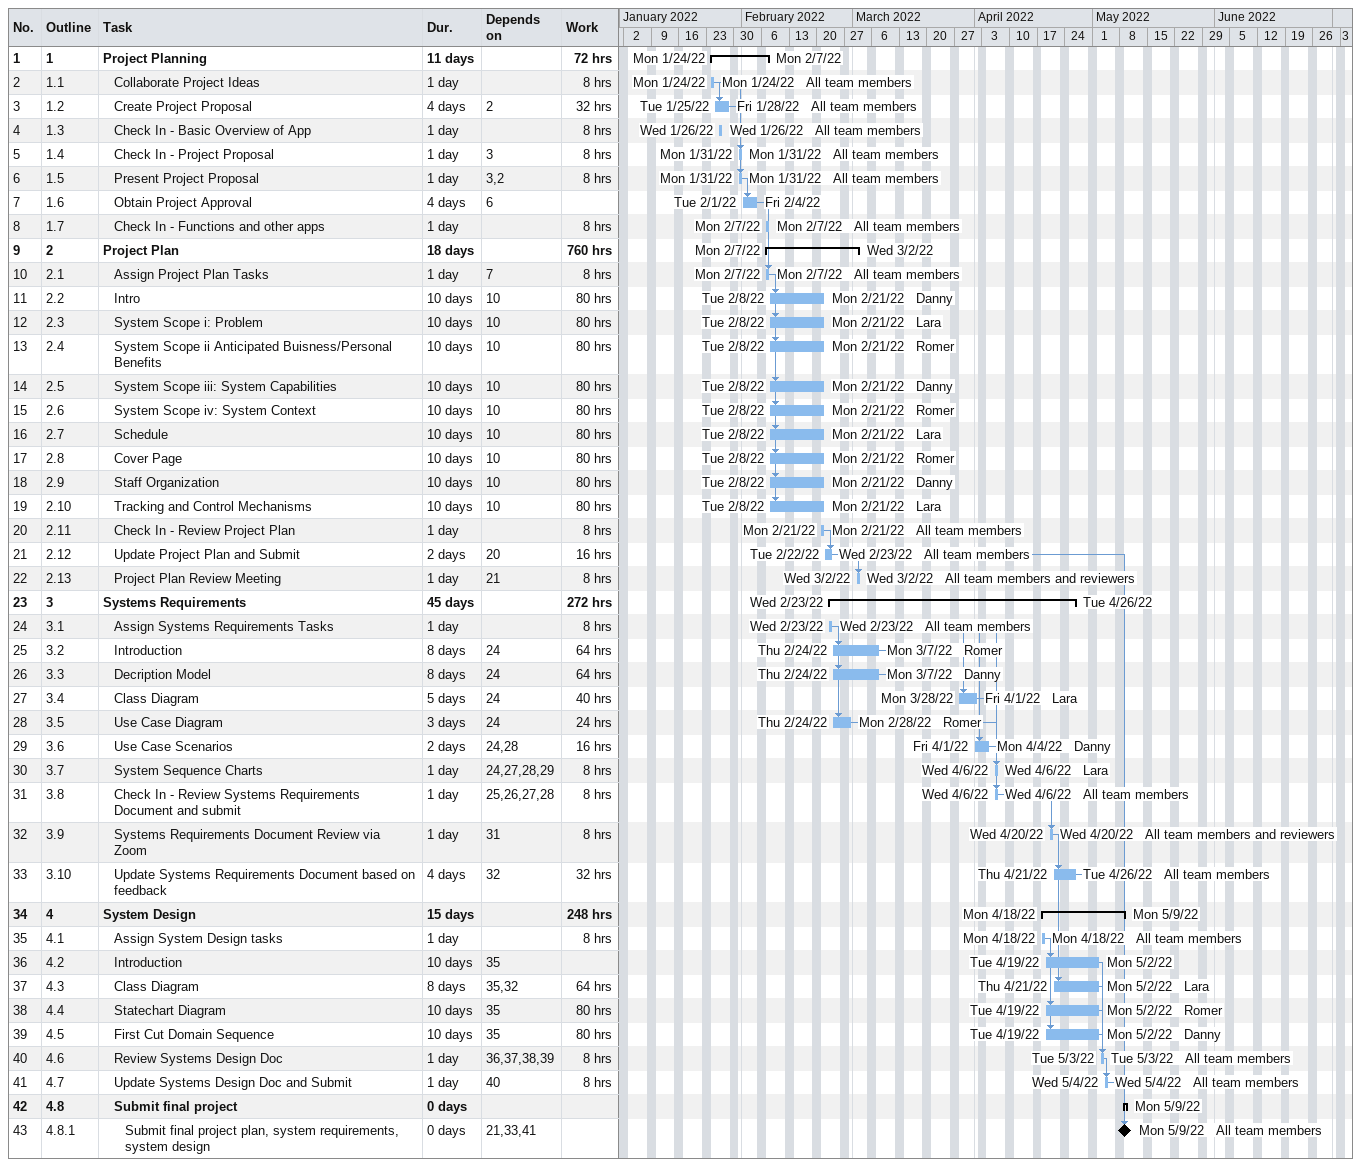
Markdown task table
| ID | WBS | Task | Duration | Start | Finish | Predecessors | Resources | Work (h) |
|---|---|---|---|---|---|---|---|---|
| 1 | 1 | **Project Planning** | 11d | 2022-01-24 | 2022-02-07 |  |  | 72 |
| 2 | 1.1 | Collaborate Project Ideas | 1d | 2022-01-24 | 2022-01-24 |  | All team members | 8 |
| 3 | 1.2 | Create Project Proposal | 4d | 2022-01-25 | 2022-01-28 | 2 | All team members | 32 |
| 4 | 1.3 | Check In - Basic Overview of App | 1d | 2022-01-26 | 2022-01-26 |  | All team members | 8 |
| 5 | 1.4 | Check In - Project Proposal | 1d | 2022-01-31 | 2022-01-31 | 3 | All team members | 8 |
| 6 | 1.5 | Present Project Proposal | 1d | 2022-01-31 | 2022-01-31 | 3, 2 | All team members | 8 |
| 7 | 1.6 | Obtain Project Approval | 4d | 2022-02-01 | 2022-02-04 | 6 |  |  |
| 8 | 1.7 | Check In - Functions and other apps | 1d | 2022-02-07 | 2022-02-07 |  | All team members | 8 |
| 9 | 2 | **Project Plan** | 18d | 2022-02-07 | 2022-03-02 |  |  | 760 |
| 10 | 2.1 | Assign Project Plan Tasks | 1d | 2022-02-07 | 2022-02-07 | 7 | All team members | 8 |
| 11 | 2.2 | Intro | 10d | 2022-02-08 | 2022-02-21 | 10 | Danny | 80 |
| 12 | 2.3 | System Scope i: Problem | 10d | 2022-02-08 | 2022-02-21 | 10 | Lara | 80 |
| 13 | 2.4 | System Scope ii Anticipated Buisness/Personal Benefits | 10d | 2022-02-08 | 2022-02-21 | 10 | Romer | 80 |
| 14 | 2.5 | System Scope iii: System Capabilities | 10d | 2022-02-08 | 2022-02-21 | 10 | Danny | 80 |
| 15 | 2.6 | System Scope iv: System Context | 10d | 2022-02-08 | 2022-02-21 | 10 | Romer | 80 |
| 16 | 2.7 | Schedule | 10d | 2022-02-08 | 2022-02-21 | 10 | Lara | 80 |
| 17 | 2.8 | Cover Page | 10d | 2022-02-08 | 2022-02-21 | 10 | Romer | 80 |
| 18 | 2.9 | Staff Organization | 10d | 2022-02-08 | 2022-02-21 | 10 | Danny | 80 |
| 19 | 2.10 | Tracking and Control Mechanisms | 10d | 2022-02-08 | 2022-02-21 | 10 | Lara | 80 |
| 20 | 2.11 | Check In - Review Project Plan | 1d | 2022-02-21 | 2022-02-21 |  | All team members | 8 |
| 21 | 2.12 | Update Project Plan and Submit | 2d | 2022-02-22 | 2022-02-23 | 20 | All team members | 16 |
| 22 | 2.13 | Project Plan Review Meeting | 1d | 2022-03-02 | 2022-03-02 | 21 | All team members and reviewers | 8 |
| 23 | 3 | **Systems Requirements** | 45d | 2022-02-23 | 2022-04-26 |  |  | 272 |
| 24 | 3.1 | Assign Systems Requirements Tasks | 1d | 2022-02-23 | 2022-02-23 |  | All team members | 8 |
| 25 | 3.2 | Introduction | 8d | 2022-02-24 | 2022-03-07 | 24 | Romer | 64 |
| 26 | 3.3 | Decription Model | 8d | 2022-02-24 | 2022-03-07 | 24 | Danny | 64 |
| 27 | 3.4 | Class Diagram | 5d | 2022-03-28 | 2022-04-01 | 24 | Lara | 40 |
| 28 | 3.5 | Use Case Diagram | 3d | 2022-02-24 | 2022-02-28 | 24 | Romer | 24 |
| 29 | 3.6 | Use Case Scenarios | 2d | 2022-04-01 | 2022-04-04 | 24, 28 | Danny | 16 |
| 30 | 3.7 | System Sequence Charts | 1d | 2022-04-06 | 2022-04-06 | 24, 27, 28, 29 | Lara | 8 |
| 31 | 3.8 | Check In - Review Systems Requirements Document and submit | 1d | 2022-04-06 | 2022-04-06 | 25, 26, 27, 28 | All team members | 8 |
| 32 | 3.9 | Systems Requirements Document Review via Zoom | 1d | 2022-04-20 | 2022-04-20 | 31 | All team members and reviewers | 8 |
| 33 | 3.10 | Update Systems Requirements Document based on feedback | 4d | 2022-04-21 | 2022-04-26 | 32 | All team members | 32 |
| 34 | 4 | **System Design** | 15d | 2022-04-18 | 2022-05-09 |  |  | 248 |
| 35 | 4.1 | Assign System Design tasks | 1d | 2022-04-18 | 2022-04-18 |  | All team members | 8 |
| 36 | 4.2 | Introduction | 10d | 2022-04-19 | 2022-05-02 | 35 |  |  |
| 37 | 4.3 | Class Diagram | 8d | 2022-04-21 | 2022-05-02 | 35, 32 | Lara | 64 |
| 38 | 4.4 | Statechart Diagram | 10d | 2022-04-19 | 2022-05-02 | 35 | Romer | 80 |
| 39 | 4.5 | First Cut Domain Sequence | 10d | 2022-04-19 | 2022-05-02 | 35 | Danny | 80 |
| 40 | 4.6 | Review Systems Design Doc | 1d | 2022-05-03 | 2022-05-03 | 36, 37, 38, 39 | All team members | 8 |
| 41 | 4.7 | Update Systems Design Doc and Submit | 1d | 2022-05-04 | 2022-05-04 | 40 | All team members | 8 |
| 42 | 4.8 | **Submit final project** | 0d | 2022-05-09 | 2022-05-09 |  |  |  |
| 43 | 4.8.1 | Submit final project plan, system requirements, system design | 0d | 2022-05-09 | 2022-05-09 | 21, 33, 41 | All team members |  |
